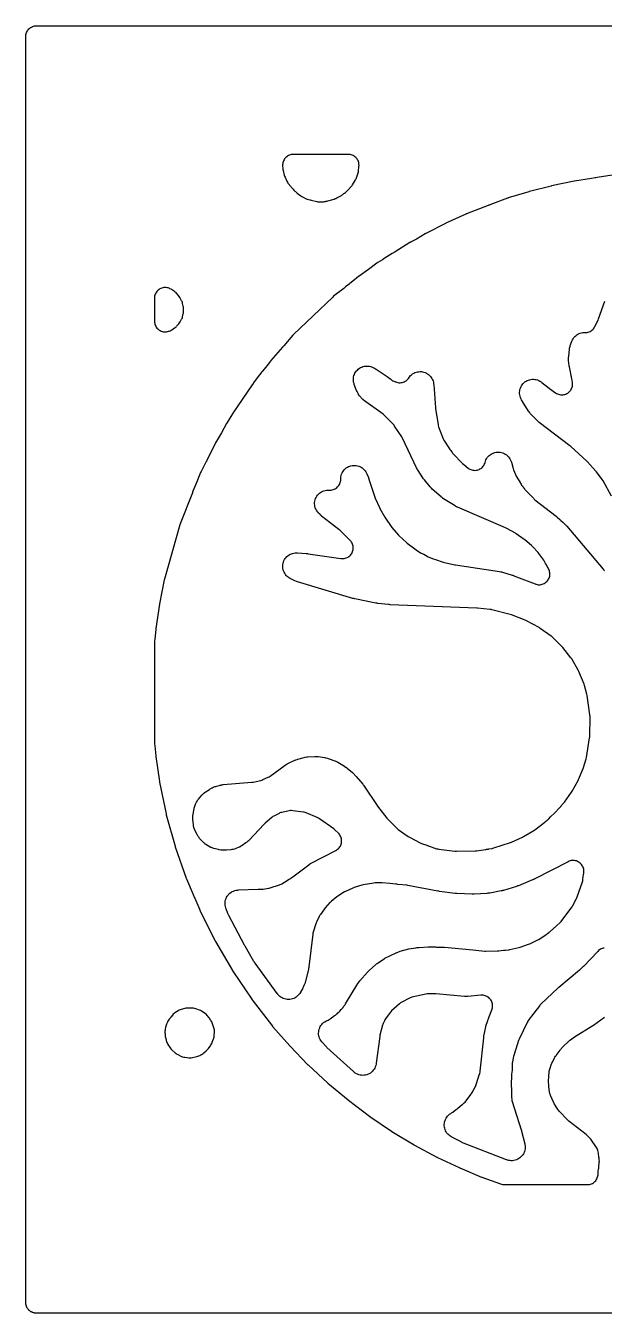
# Model space of a CAD drawing. Header units: millimetres. Extents: x 0 to 300, y 0 to 300.
# Drawn here: x -0.1 to 134.7, y -0.1 to 300.1 of the extents above; entities that cross this region are included whole.
import ezdxf

# ---------------------------------------------------------------- set-up
doc = ezdxf.new("R2010")
doc.units = ezdxf.units.MM
doc.layers.add('CUT', color=7, linetype='CONTINUOUS')

msp = doc.modelspace()

# ---------------------------------------------------------------- linework, layer by layer
at = {"layer": 'CUT'}
for points in [[(297.0775, -0.15), (7.3913, -0.15), (3, -0.15), (2.9457, -0.15), (2.4114, -0.15), (2.2197, -0.1406), (2.1053, -0.135), (1.9757, -0.1157), (1.8629, -0.099), (1.8116, -0.0862), (1.8032, -0.0841), (1.7889, -0.0805), (1.7352, -0.067), (1.6252, -0.0395), (1.5241, -0.0033), (1.5123, 0.0009), (1.5061, 0.0031), (1.5006, 0.0051), (1.3944, 0.0431), (1.3265, 0.0752), (1.2828, 0.0959), (1.2757, 0.0992), (1.274, 0.1), (1.1729, 0.1479), (1.1319, 0.1724), (1.1234, 0.1776), (1.0928, 0.1959), (1.0578, 0.2169), (0.9627, 0.2738), (0.8821, 0.3336), (0.8821, 0.3337), (0.8811, 0.3344), (0.854, 0.3545), (0.7659, 0.4198), (0.7205, 0.461), (0.7179, 0.4634), (0.6943, 0.4847), (0.6645, 0.5118), (0.5844, 0.5844), (0.5323, 0.6418), (0.5165, 0.6593), (0.5038, 0.6732), (0.4911, 0.6873), (0.4198, 0.7659), (0.3356, 0.8795), (0.2738, 0.9627), (0.1994, 1.087), (0.1479, 1.1729), (0.1411, 1.1873), (0.1324, 1.2057), (0.1176, 1.2368), (0.0838, 1.3083), (0.0431, 1.3944), (-0.01, 1.5428), (-0.0395, 1.6252), (-0.0812, 1.7916), (-0.099, 1.8629), (-0.129, 2.065), (-0.135, 2.1053), (-0.15, 2.4114), (-0.15, 297.5872), (-0.135, 297.8933), (-0.099, 298.1357), (-0.0395, 298.3734), (0.0431, 298.6041), (0.1479, 298.8256), (0.2738, 299.0358), (0.4198, 299.2326), (0.5844, 299.4142), (0.7659, 299.5787), (0.9627, 299.7247), (1.1729, 299.8507), (1.3944, 299.9554), (1.6252, 300.038), (1.8629, 300.0975), (2.1053, 300.1335), (2.4114, 300.1485), (297.5886, 300.1485)], [(137.5541, 265.4347), (133.0769, 264.7432), (132.7707, 264.709), (132.7425, 264.7057), (132.7375, 264.705), (132.6191, 264.6876), (131.7649, 264.5405), (127.798, 263.9278), (127.7712, 263.9235), (127.7664, 263.9227), (127.6539, 263.9015), (122.4357, 262.7899), (122.381, 262.7776), (122.3688, 262.7747), (122.3286, 262.7649), (117.2823, 261.4823), (117.218, 261.4651), (117.2037, 261.461), (117.1567, 261.4472), (112.3233, 259.978), (112.2916, 259.9682), (112.286, 259.9664), (112.154, 259.9202), (108.0315, 258.3482), (107.9248, 258.3113), (107.9007, 258.3028), (107.8965, 258.3013), (107.7961, 258.263), (107.6169, 258.1901), (102.5775, 256.2685), (102.5498, 256.2577), (102.5449, 256.2558), (102.4298, 256.207), (97.8051, 254.1072), (97.7833, 254.0972), (97.7795, 254.0954), (97.6893, 254.0512), (93.0743, 251.6721), (93.0448, 251.6566), (93.0396, 251.6539), (92.9179, 251.5846), (90.9545, 250.3933), (89.5448, 249.6328), (89.5202, 249.6194), (89.5159, 249.617), (89.4144, 249.5576), (85.9487, 247.4186), (85.6912, 247.271), (85.6661, 247.2564), (85.6616, 247.2537), (85.5578, 247.1891), (85.2595, 246.9933), (83.4299, 245.864), (83.4046, 245.8482), (83.4001, 245.8453), (83.2958, 245.7755), (83.006, 245.5707), (81.9232, 244.9138), (81.7015, 244.7624), (79.7486, 243.2692), (77.5626, 241.7247), (77.5387, 241.7076), (77.5345, 241.7046), (77.4367, 241.63), (76.1186, 240.5726), (75.3893, 240.0383), (75.2024, 239.887), (74.9647, 239.675), (74.3862, 239.2313), (74.1946, 239.0684), (74.0287, 238.8958), (71.6184, 237.0529), (71.4095, 236.8742), (62.2982, 228.1659), (62.1142, 227.97), (60.023, 225.4894), (59.8676, 225.3574), (59.6964, 225.1799), (56.9842, 222.0755), (56.9646, 222.0529), (56.9612, 222.0489), (56.8821, 221.9513), (55.8061, 220.553), (54.9501, 219.5217), (54.929, 219.496), (54.9253, 219.4913), (54.8404, 219.38), (54.6538, 219.1205), (54.0017, 218.347), (53.8383, 218.1303), (53.1238, 217.0674), (52.6941, 216.509), (52.6756, 216.4845), (52.6723, 216.4802), (52.5976, 216.3751), (48.1508, 209.7624), (48.134, 209.7371), (48.1311, 209.7326), (48.0638, 209.624), (47.6853, 208.976), (46.7872, 207.6399), (46.6524, 207.4148), (45.49, 205.2185), (44.0939, 202.8287), (44.0775, 202.8003), (44.0747, 202.7952), (44.0101, 202.6736), (42.0632, 198.7494), (41.9907, 198.628), (41.9659, 198.5815), (41.9494, 198.5498), (41.9463, 198.5439), (41.8816, 198.408), (41.8626, 198.3648), (40.727, 196.2191), (40.615, 195.9771), (39.5854, 193.4001), (38.8255, 191.5693), (38.743, 191.3394), (38.7103, 191.2096), (35.8259, 183.9901), (35.7408, 183.7391), (32.1895, 171.105), (32.1796, 171.0687), (32.1779, 171.0621), (32.1422, 170.9076), (31.0404, 165.3449), (31.0287, 165.2811), (31.0262, 165.2669), (31.0186, 165.2197), (30.1642, 159.584), (30.1603, 159.5574), (30.1596, 159.5526), (30.1464, 159.4401), (29.9126, 156.9701), (29.8757, 156.714), (29.85, 156.3568), (29.85, 156.1906), (29.85, 156.1903), (29.85, 155.4277), (29.85, 155.4274), (29.85, 152.5188), (29.85, 152.5185), (29.85, 133.1892), (29.85, 132.9632), (29.872, 132.6321), (29.9316, 132.186), (30.1457, 129.8559), (30.1481, 129.8309), (30.1486, 129.8264), (30.1615, 129.7216), (31.0125, 123.8483), (31.0167, 123.8204), (31.0175, 123.8154), (31.0386, 123.6988), (32.5562, 116.311), (32.5632, 116.2783), (32.5645, 116.2725), (32.5984, 116.1361), (34.6524, 108.7775), (34.661, 108.7476), (34.6625, 108.7424), (34.7024, 108.6182), (37.2644, 101.3013), (37.2748, 101.272), (37.2767, 101.2669), (37.3246, 101.1454), (38.8659, 97.515), (39.1347, 96.8609), (39.2264, 96.6659), (40.3911, 93.9224), (40.4033, 93.8942), (40.4055, 93.8893), (40.4603, 93.7726), (44.0051, 86.7125), (44.019, 86.6854), (44.0214, 86.6806), (44.0831, 86.5686), (48.0588, 79.7621), (48.0735, 79.7371), (48.0762, 79.7327), (48.1415, 79.6296), (52.5152, 73.0843), (52.5332, 73.0578), (52.5365, 73.0531), (52.6158, 72.944), (57.3653, 66.7719), (57.3853, 66.7463), (57.3889, 66.7417), (57.4766, 66.6368), (61.3772, 62.2219), (61.4207, 62.1739), (61.4305, 62.1634), (61.4633, 62.1288), (65.639, 57.8102), (65.6581, 57.7907), (65.6615, 57.7872), (65.7441, 57.7075), (70.1935, 53.6006), (70.2111, 53.5845), (70.2142, 53.5817), (70.2896, 53.5161), (74.9767, 49.601), (74.9951, 49.5858), (74.9983, 49.5831), (75.0771, 49.5212), (79.9638, 45.8351), (80.0193, 45.7944), (80.0318, 45.7855), (80.0734, 45.7565), (85.0785, 42.3437), (85.0993, 42.3297), (85.103, 42.3272), (85.1919, 42.2705), (90.3532, 39.133), (90.3756, 39.1196), (90.3795, 39.1172), (90.4752, 39.0632), (95.6942, 36.2674), (95.7158, 36.256), (95.7196, 36.254), (95.8113, 36.2084), (100.8957, 33.8083), (100.9509, 33.7831), (100.9632, 33.7776), (101.0043, 33.7598), (106.0781, 31.6215), (106.1005, 31.6122), (106.1045, 31.6105), (106.1996, 31.5738), (110.5323, 30.0002), (110.74, 29.9349), (110.9525, 29.8878), (111.1683, 29.8595), (111.3858, 29.85), (117.6388, 29.85), (118.0955, 29.85), (119.9584, 29.85), (130.153, 29.85), (130.7676, 29.85), (131.0136, 29.8621), (131.2572, 29.8984), (131.496, 29.9585), (131.7278, 30.0418), (131.9503, 30.1474), (132.1612, 30.2745), (132.3587, 30.4217), (132.5407, 30.5876), (132.7055, 30.7706), (132.8515, 30.969), (132.9773, 31.1807), (133.0816, 31.4038), (133.1635, 31.6361), (133.2221, 31.8753), (133.2569, 32.1191), (133.2675, 32.3652), (133.2652, 32.751), (133.2932, 33.0566), (133.3565, 33.3869), (133.3663, 33.4274), (133.3819, 33.4872), (133.4272, 33.6974), (133.4543, 33.9106), (133.5521, 35.0838), (133.5602, 35.3444), (133.5411, 35.6044), (133.4782, 36.1035), (133.4681, 36.2102), (133.4592, 36.254), (133.3394, 37.2043), (133.284, 37.4994), (133.1937, 37.7856), (133.0137, 38.2558), (132.895, 38.519), (132.7467, 38.7669), (131.7449, 40.2411), (131.5937, 40.4412), (131.4232, 40.6251), (130.7033, 41.3277), (130.4987, 41.5067), (126.4427, 44.6834), (126.2369, 44.8569), (126.1015, 44.9795), (125.9087, 45.1673), (124.403, 46.7427), (124.281, 46.8767), (124.2598, 46.9011), (124.036, 47.1859), (124.0172, 47.2123), (123.9159, 47.3625), (123.2772, 48.3601), (123.2029, 48.4812), (123.19, 48.5031), (123.0554, 48.7533), (123.0442, 48.7761), (122.984, 48.9049), (122.1998, 50.6709), (122.137, 50.821), (122.1264, 50.8481), (122.0291, 51.1311), (121.9567, 51.4213), (121.9509, 51.4499), (121.9219, 51.61), (121.8633, 51.979), (121.7662, 52.8097), (121.753, 52.97), (121.7505, 53.0215), (121.7399, 53.8128), (121.7696, 55.2367), (121.8614, 56.0955), (121.8909, 56.3115), (121.8973, 56.3498), (121.9936, 56.7748), (122.0044, 56.8122), (122.0709, 57.0198), (122.3375, 57.7755), (122.4337, 58.0204), (122.5048, 58.1842), (122.6179, 58.4217), (123.1351, 59.4162), (123.2041, 59.5429), (123.2169, 59.5654), (123.3694, 59.8104), (123.3839, 59.8318), (123.467, 59.9497), (124.3984, 61.2178), (124.4929, 61.341), (124.5102, 61.3627), (124.7141, 61.5969), (124.7332, 61.6171), (124.8422, 61.7276), (126.7091, 63.5439), (126.7252, 63.5588), (126.8127, 63.626), (127.7672, 64.3112), (132.0593, 66.9597), (132.0907, 66.9794), (132.0964, 66.9831), (132.2253, 67.0711), (134.747, 68.9101)], [(136.3638, 190.4497), (134.4447, 193.9875), (134.2499, 194.2918), (132.906, 196.0905), (132.75, 196.2793), (130.8074, 198.408), (130.6519, 198.5639), (126.8782, 202.0303), (126.7018, 202.1779), (119.5627, 207.6157), (119.4477, 207.7069), (119.4274, 207.7236), (119.2085, 207.9192), (119.1896, 207.9374), (119.0861, 208.0415), (117.5293, 209.6687), (117.4078, 209.802), (117.3866, 209.8264), (117.1635, 210.1097), (117.1448, 210.136), (117.0437, 210.2854), (115.6401, 212.4712), (115.5581, 212.605), (115.5439, 212.6293), (115.397, 212.9066), (115.3849, 212.9319), (115.3203, 213.075), (115.2525, 213.234), (115.1845, 213.4047), (115.1731, 213.4355), (115.0715, 213.7577), (115.0081, 214.0593), (114.9745, 214.3657), (114.971, 214.6739), (114.9978, 214.981), (115.0544, 215.2839), (115.1405, 215.5799), (115.2551, 215.866), (115.3971, 216.1395), (115.5653, 216.3978), (115.7579, 216.6384), (115.9731, 216.859), (116.209, 217.0574), (116.4631, 217.2318), (116.733, 217.3806), (117.0162, 217.5021), (117.31, 217.5954), (117.6115, 217.6594), (117.9178, 217.6937), (118.226, 217.6978), (118.5331, 217.6717), (118.8361, 217.6156), (119.1323, 217.5302), (119.4186, 217.4162), (119.6924, 217.2747), (119.9759, 217.091), (120.0026, 217.0718), (120.1491, 216.9607), (121.8234, 215.6259), (121.8453, 215.6086), (121.8493, 215.6055), (121.9437, 215.5354), (123.3669, 214.5304), (123.5778, 214.3968), (123.8009, 214.2848), (124.0341, 214.1957), (124.2751, 214.1302), (124.5214, 214.0891), (124.7705, 214.0728), (125.0201, 214.0815), (125.2675, 214.1149), (125.5103, 214.1729), (125.7462, 214.2549), (125.9727, 214.3599), (126.1876, 214.487), (126.3888, 214.6349), (126.5742, 214.8022), (126.7419, 214.9871), (126.8904, 215.1878), (127.0182, 215.4023), (127.1239, 215.6285), (127.2065, 215.8641), (127.2652, 216.1068), (127.2994, 216.3541), (127.3088, 216.6036), (127.2932, 216.8528), (127.2182, 217.518), (127.178, 217.7638), (126.572, 220.5787), (126.5252, 220.8409), (126.4998, 221.0198), (126.4717, 221.2847), (126.4037, 222.2551), (126.3958, 222.4206), (126.3951, 222.4502), (126.4011, 222.7813), (126.403, 222.8109), (126.417, 222.9759), (126.5992, 224.6757), (126.6265, 224.8785), (126.6324, 224.9146), (126.72, 225.3141), (126.7298, 225.3493), (126.7898, 225.545), (127.0722, 226.3826), (127.1351, 226.5554), (127.1471, 226.5859), (127.2859, 226.894), (127.4394, 227.1613), (127.6183, 227.4123), (127.8209, 227.6446), (128.0453, 227.8559), (128.2893, 228.0443), (128.5506, 228.2078), (128.8266, 228.345), (129.1147, 228.4545), (129.4122, 228.5353), (129.7162, 228.5865), (130.0237, 228.6078), (130.2019, 228.6026), (130.451, 228.6078), (130.6983, 228.6377), (130.9413, 228.6921), (131.1778, 228.7704), (131.4053, 228.8719), (131.6215, 228.9955), (131.8244, 229.14), (132.0119, 229.3039), (132.1822, 229.4857), (132.3335, 229.6836), (132.3341, 229.6844), (132.4354, 229.8442), (132.5244, 230.0112), (133.2541, 231.5153), (133.3639, 231.779), (134.8263, 235.948)], [(134.7077, 85.0147), (134.466, 84.9735), (134.2294, 84.9087), (134.0004, 84.8211), (133.781, 84.7115), (133.5735, 84.5809), (133.3797, 84.4306), (133.2016, 84.2621), (129.8297, 80.7422), (129.828, 80.7405), (129.7873, 80.7006), (129.733, 80.6473), (128.9569, 79.8857), (124.0799, 75.8338), (124.0565, 75.8141), (124.0522, 75.8105), (123.9562, 75.7243), (119.9374, 71.9268), (119.7957, 71.7815), (119.6662, 71.6252), (118.2981, 69.8303), (118.2952, 69.8267), (118.2944, 69.8256), (116.9978, 68.1244), (116.8562, 67.9179), (116.7359, 67.6983), (114.8395, 63.7818), (114.7066, 63.4479), (114.0641, 61.4218), (114.0262, 61.3157), (113.9857, 61.1744), (113.5378, 59.7618), (113.4553, 59.4199), (113.2886, 58.426), (113.2646, 58.241), (113.2545, 58.0548), (113.2289, 56.5538), (113.081, 55.5922), (113.0521, 55.2447), (113.0264, 53.286), (113.0347, 53.0472), (113.1152, 52.0741), (113.1191, 50.2429), (113.1211, 50.2075), (113.1183, 50.0466), (113.1286, 49.774), (113.1685, 49.5042), (113.2375, 49.2402), (115.3495, 42.659), (115.3896, 42.5253), (115.4153, 42.434), (115.4504, 42.2989), (116.1503, 39.3896), (116.1892, 39.2082), (116.1954, 39.1756), (116.242, 38.8379), (116.2538, 38.5271), (116.235, 38.2166), (116.1855, 37.9096), (116.1059, 37.6089), (115.997, 37.3175), (115.8599, 37.0383), (115.6959, 36.7741), (115.5065, 36.5273), (115.2938, 36.3004), (115.0596, 36.0957), (114.8064, 35.9151), (114.5365, 35.7604), (114.2527, 35.6332), (113.9577, 35.5345), (113.6544, 35.4655), (113.3458, 35.4268), (113.0349, 35.4188), (112.7247, 35.4416), (112.4182, 35.4948), (112.0898, 35.5861), (112.0583, 35.5966), (111.8838, 35.6593), (101.8736, 39.542), (101.6642, 39.6307), (101.5238, 39.6951), (101.3201, 39.7963), (99.156, 40.9544), (98.9977, 41.0441), (98.9698, 41.0609), (98.6915, 41.2466), (98.4552, 41.4398), (98.2387, 41.6551), (98.0442, 41.8903), (97.8734, 42.1433), (97.7279, 42.4116), (97.6091, 42.6928), (97.5181, 42.9842), (97.4558, 43.283), (97.4227, 43.5865), (97.4193, 43.8917), (97.4454, 44.1958), (97.5009, 44.496), (97.5853, 44.7894), (97.6977, 45.0732), (97.8371, 45.3447), (98.0021, 45.6015), (98.1913, 45.8411), (98.4028, 46.0612), (98.6346, 46.2598), (98.9087, 46.4517), (98.9362, 46.4691), (99.0987, 46.5661), (99.3756, 46.7579), (100.0496, 47.2953), (100.216, 47.3928), (100.4075, 47.5169), (100.5868, 47.6579), (101.5826, 48.5177), (101.6509, 48.5722), (101.7787, 48.6869), (102.0584, 48.9284), (102.2484, 49.1108), (102.4181, 49.3121), (103.6669, 50.9622), (103.7864, 51.1348), (103.8911, 51.3169), (103.9348, 51.4008), (103.9694, 51.4492), (104.0766, 51.6299), (104.6797, 52.7501), (104.7824, 52.9647), (104.8642, 53.1881), (105.3362, 54.6957), (105.4704, 55.1102), (105.4952, 55.2034), (105.6828, 55.8028), (105.7451, 56.0427), (105.7832, 56.2875), (106.6083, 64.1066), (106.6268, 64.2536), (106.6413, 64.3533), (106.6656, 64.4995), (106.9897, 66.2395), (107.0375, 66.4592), (107.0744, 66.6073), (107.1353, 66.8237), (107.5549, 68.1606), (107.5668, 68.1956), (107.6886, 68.5544), (107.6975, 68.5804), (107.7741, 68.8059), (107.7787, 68.8181), (108.4977, 70.5893), (108.5783, 70.8193), (108.636, 71.056), (108.6705, 71.2972), (108.6813, 71.5407), (108.6683, 71.784), (108.6317, 72.025), (108.5719, 72.2612), (108.4893, 72.4904), (108.3848, 72.7106), (108.2593, 72.9195), (108.1141, 73.1152), (107.9506, 73.2958), (107.7702, 73.4597), (107.5748, 73.6052), (107.3661, 73.731), (107.1461, 73.8359), (106.917, 73.9189), (106.6809, 73.9792), (106.44, 74.0162), (106.1967, 74.0296), (105.9532, 74.0192), (102.904, 73.7399), (102.7311, 73.728), (102.7001, 73.7267), (102.3535, 73.727), (102.3226, 73.7285), (102.1497, 73.7407), (95.4757, 74.3671), (95.2421, 74.378), (93.6946, 74.378), (93.4042, 74.3611), (93.1177, 74.3106), (89.8828, 73.5434), (89.6823, 73.4869), (89.4871, 73.414), (89.2987, 73.325), (87.4921, 72.3777), (87.2302, 72.2192), (86.9896, 72.0298), (85.115, 70.3589), (84.9279, 70.1736), (84.7614, 69.9697), (83.72, 68.5476), (83.5721, 68.3208), (83.4495, 68.0792), (83.1564, 67.4143), (83.0822, 67.2258), (83.0235, 67.0318), (82.4176, 64.6892), (82.359, 64.3871), (81.546, 58.1661), (81.5173, 57.9823), (81.5114, 57.9496), (81.4337, 57.6167), (81.3331, 57.3215), (81.2038, 57.0377), (81.047, 56.7681), (80.8642, 56.5154), (80.6573, 56.282), (80.4283, 56.0702), (80.1795, 55.8822), (79.9133, 55.7198), (79.6323, 55.5845), (79.3392, 55.4777), (79.0371, 55.4005), (78.7287, 55.3536), (78.4173, 55.3374), (78.1057, 55.3522), (77.7972, 55.3978), (77.4947, 55.4737), (77.2012, 55.5792), (76.9196, 55.7133), (76.6527, 55.8746), (76.379, 56.0795), (76.3535, 56.1007), (76.2133, 56.223), (70.0575, 61.8662), (69.9341, 61.9846), (69.8522, 62.0669), (69.7344, 62.1908), (68.9903, 63.0096), (68.8689, 63.1499), (68.8479, 63.1755), (68.6447, 63.4492), (68.4848, 63.7161), (68.3521, 63.9973), (68.2479, 64.2904), (68.1731, 64.5923), (68.1285, 64.9001), (68.1145, 65.2108), (68.1312, 65.5213), (68.1786, 65.8287), (68.2561, 66.13), (68.363, 66.422), (68.4982, 66.7021), (68.6604, 66.9675), (68.848, 67.2156), (69.0592, 67.4439), (69.292, 67.6502), (69.544, 67.8325), (69.8127, 67.989), (70.1228, 68.1307), (70.1915, 68.158), (70.1911, 68.1592), (70.3782, 68.2411), (70.5836, 68.3551), (70.7774, 68.4879), (71.7617, 69.2326), (71.8542, 69.2864), (72.0372, 69.4038), (72.2093, 69.5366), (72.3692, 69.6839), (72.4031, 69.7179), (72.6224, 69.8839), (72.8468, 70.0755), (73.0471, 70.2922), (73.386, 70.7055), (73.5358, 70.856), (73.6805, 71.0143), (73.811, 71.1844), (73.9241, 71.3615), (74.1909, 71.6868), (74.4016, 71.9859), (77.2672, 76.7619), (77.3284, 76.8588), (77.7013, 77.356), (77.7078, 77.3637), (79.509, 79.4039), (79.6622, 79.5674), (79.7696, 79.6752), (79.9323, 79.8293), (81.4229, 81.1578), (81.6218, 81.3232), (81.7606, 81.4307), (81.9705, 81.5819), (83.5024, 82.6076), (83.5899, 82.6622), (86.2217, 83.9439), (86.3802, 84.0166), (86.4012, 84.0257), (87.1528, 84.2719), (89.1715, 84.8245), (90.7578, 85.1112), (90.9758, 85.144), (91.0671, 85.155), (91.5282, 85.1931), (93.6882, 85.3254), (93.8551, 85.3319), (93.9686, 85.3338), (94.1356, 85.3328), (95.2501, 85.3017), (95.3505, 85.2841), (95.5961, 85.2656), (97.453, 85.2177), (104.061, 84.606), (106.8337, 84.3295), (107.1067, 84.3173), (109.8428, 84.3446), (110.13, 84.3641), (111.2055, 84.4994), (111.2662, 84.504), (111.3408, 84.5165), (111.6756, 84.5586), (111.6766, 84.5588), (112.4593, 84.6463), (112.7095, 84.6872), (114.8199, 85.143), (115.1163, 85.2264), (117.0488, 85.9014), (117.3158, 86.0123), (119.1893, 86.9212), (119.4343, 87.0575), (121.1876, 88.1663), (121.3534, 88.2808), (121.5094, 88.4082), (121.8084, 88.6732), (121.866, 88.7116), (122.0221, 88.8249), (122.1691, 88.9499), (123.4617, 90.1382), (124.473, 91.0344), (124.661, 91.2196), (124.8285, 91.4236), (127.1862, 94.6272), (127.2897, 94.7794), (127.3818, 94.9388), (128.2568, 96.5904), (128.3404, 96.7642), (128.4104, 96.944), (129.6222, 100.4495), (129.6981, 100.7163), (129.744, 100.9898), (129.8861, 102.2667), (129.9087, 102.3817), (129.944, 102.623), (129.9557, 102.8665), (129.9435, 103.11), (129.9389, 103.1412), (129.938, 103.1663), (129.9052, 103.409), (129.8488, 103.6474), (129.7694, 103.8791), (129.6677, 104.1019), (129.5446, 104.3137), (129.4015, 104.5124), (129.2395, 104.6962), (129.0604, 104.8632), (128.8658, 105.0119), (128.6575, 105.1409), (128.4377, 105.2488), (128.2083, 105.3347), (127.9716, 105.3978), (127.7299, 105.4374), (127.4855, 105.4532), (127.2407, 105.4449), (126.9979, 105.4128), (126.7594, 105.357), (126.5274, 105.2782), (126.3044, 105.177), (118.5065, 101.1697), (118.2675, 101.0533), (118.0639, 100.9542), (117.9458, 100.9029), (114.6765, 99.5683), (114.5125, 99.5057), (114.4001, 99.4659), (114.2333, 99.4111), (111.1952, 98.4914), (111.0053, 98.4393), (110.8754, 98.4073), (110.6829, 98.3652), (108.0255, 97.8572), (107.7689, 97.8173), (107.5939, 97.7963), (107.3351, 97.7743), (104.3457, 97.6237), (104.1819, 97.619), (104.0705, 97.6182), (103.9066, 97.6207), (100.3486, 97.7527), (100.1866, 97.7623), (100.0767, 97.7711), (99.9153, 97.7876), (96.2603, 98.2418), (96.1363, 98.2593), (96.0523, 98.2726), (95.929, 98.2942), (88.9208, 99.6449), (88.698, 99.6775), (86.6072, 99.8879), (86.3461, 99.9344), (86.1095, 99.965), (84.7393, 100.0759), (82.9372, 100.2572), (82.5978, 100.2682), (81.2897, 100.2215), (80.9801, 100.1911), (78.5009, 99.7907), (78.1594, 99.7106), (76.3775, 99.1583), (76.0569, 99.0343), (74.3994, 98.2577), (74.1318, 98.1118), (72.6175, 97.1621), (72.3614, 96.978), (71.0193, 95.8785), (70.8795, 95.755), (70.7494, 95.6214), (69.6681, 94.4257), (69.4781, 94.188), (68.5376, 92.852), (68.4333, 92.691), (68.3416, 92.5224), (67.6251, 91.0756), (67.5457, 90.8984), (67.4804, 90.7157), (66.8492, 88.7073), (66.7898, 88.4821), (66.7516, 88.2523), (65.8524, 80.6722), (65.8196, 80.4516), (65.7928, 80.3026), (65.7469, 80.0843), (65.0599, 77.2406), (65.0099, 77.0546), (65.0001, 77.0216), (64.8718, 76.6587), (64.8587, 76.6269), (64.7807, 76.4508), (64.3317, 75.5031), (63.9163, 74.7254), (63.8612, 74.6429), (63.726, 74.4491), (63.6147, 74.2979), (63.5941, 74.2713), (63.3693, 74.0095), (63.1413, 73.7924), (62.8928, 73.5991), (62.6261, 73.4317), (62.3441, 73.2917), (62.0495, 73.1807), (61.7452, 73.0997), (61.4344, 73.0495), (61.1201, 73.0306), (60.8055, 73.0433), (60.4938, 73.0874), (60.188, 73.1624), (59.8913, 73.2676), (59.6065, 73.402), (59.3367, 73.5642), (59.0844, 73.7525), (58.8522, 73.9651), (58.6222, 74.2225), (58.6012, 74.2486), (58.4869, 74.3976), (53.3064, 81.5171), (53.2023, 81.6678), (53.1341, 81.7719), (53.0374, 81.9275), (50.9656, 85.4528), (50.9206, 85.5316), (50.8906, 85.5856), (50.8475, 85.6655), (47.21, 92.6033), (47.1216, 92.7834), (47.0649, 92.9073), (46.9863, 93.0919), (46.5571, 94.1793), (46.4923, 94.3565), (46.4815, 94.3884), (46.3873, 94.722), (46.3324, 95.0334), (46.309, 95.3488), (46.3174, 95.6649), (46.3575, 95.9786), (46.4289, 96.2867), (46.5309, 96.5861), (46.6625, 96.8736), (46.8222, 97.1466), (47.0086, 97.402), (47.2197, 97.6375), (47.4534, 97.8506), (47.7073, 98.0391), (47.9789, 98.2012), (48.2653, 98.3352), (48.5638, 98.4397), (48.8713, 98.5137), (49.2148, 98.5606), (49.2483, 98.5635), (49.4366, 98.5748), (54.0487, 98.7363), (54.1189, 98.7381), (54.1298, 98.7391), (54.9133, 98.7666), (55.1896, 98.7917), (56.4207, 98.9727), (56.6284, 99.0123), (56.832, 99.0693), (57.542, 99.3009), (57.6981, 99.347), (58.0302, 99.46), (58.9906, 99.7732), (59.1831, 99.8449), (59.369, 99.9321), (59.5471, 100.0342), (60.791, 100.8171), (61.1289, 101.0058), (61.2888, 101.1031), (61.441, 101.2121), (61.5377, 101.287), (61.9385, 101.5393), (62.1103, 101.6577), (65.8307, 104.4583), (65.9576, 104.5497), (65.9806, 104.5656), (66.2452, 104.7322), (66.2695, 104.7461), (66.4068, 104.821), (72.1355, 107.7922), (72.351, 107.918), (72.5529, 108.0646), (72.7392, 108.2307), (72.9079, 108.4145), (73.0576, 108.6142), (73.1865, 108.8278), (73.2935, 109.0533), (73.3776, 109.2882), (73.4377, 109.5304), (73.4735, 109.7774), (73.4844, 110.0267), (73.4704, 110.2759), (73.4317, 110.5224), (73.3686, 110.7638), (73.2817, 110.9977), (73.1719, 111.2218), (73.0403, 111.4339), (72.8883, 111.6317), (72.7173, 111.8135), (71.9268, 112.5736), (71.646, 112.8066), (68.2863, 115.2039), (68.0517, 115.3524), (67.802, 115.4739), (65.1925, 116.5694), (64.9853, 116.6458), (64.7721, 116.7037), (64.5547, 116.7424), (62.1024, 117.0689), (61.8188, 117.0903), (61.5347, 117.0794), (61.2537, 117.0364), (59.5338, 116.6715), (59.3128, 116.614), (59.0979, 116.5365), (58.891, 116.4397), (57.7084, 115.8191), (57.4696, 115.6763), (57.2482, 115.5079), (55.6535, 114.1486), (55.4584, 113.9632), (51.812, 110.105), (51.6763, 109.9687), (51.6515, 109.9449), (51.3601, 109.694), (51.333, 109.673), (51.178, 109.559), (50.2779, 108.932), (50.0852, 108.8064), (50.0503, 108.7851), (49.6439, 108.5706), (49.6066, 108.5537), (49.3943, 108.4655), (48.6627, 108.1876), (48.5064, 108.1321), (48.4782, 108.1228), (48.1848, 108.0402), (47.8852, 107.9838), (47.8559, 107.9796), (47.6912, 107.9597), (46.6364, 107.8563), (46.4935, 107.8451), (46.4679, 107.8435), (46.1813, 107.8375), (46.1556, 107.8379), (46.0123, 107.8431), (45.5352, 107.8694), (45.3532, 107.8839), (45.3208, 107.8873), (44.9602, 107.9428), (44.9283, 107.9493), (44.7504, 107.9901), (43.678, 108.2638), (43.4941, 108.3158), (43.4615, 108.3259), (43.1317, 108.447), (43.1123, 108.4564), (43.0125, 108.5114), (42.9209, 108.5618), (42.8708, 108.5894), (42.4404, 108.8265), (41.8538, 109.1908), (41.7043, 109.2887), (41.678, 109.3068), (41.4785, 109.4588), (41.4776, 109.4596), (41.3569, 109.5707), (41.018, 109.8966), (40.3735, 110.6181), (40.2582, 110.7535), (40.2382, 110.7782), (40.0445, 111.0415), (39.8767, 111.3219), (39.8617, 111.3499), (39.7814, 111.5086), (39.289, 112.5423), (39.2043, 112.7337), (39.1901, 112.7682), (39.0645, 113.1316), (38.9801, 113.5068), (38.9739, 113.5436), (38.9452, 113.7509), (38.8001, 115.0689), (38.7843, 115.2552), (38.7823, 115.2886), (38.7789, 115.6322), (38.8097, 115.9745), (38.8144, 116.0075), (38.845, 116.192), (39.1255, 117.6537), (39.1748, 117.8746), (39.1848, 117.9136), (39.3229, 118.3444), (39.3375, 118.382), (39.4259, 118.5904), (39.5545, 118.87), (39.6284, 119.0218), (39.6423, 119.0486), (39.7968, 119.3178), (39.9749, 119.572), (39.9934, 119.5959), (40.0994, 119.7274), (40.9057, 120.6823), (41.0194, 120.8108), (41.0402, 120.8333), (41.2649, 121.0546), (41.5087, 121.2545), (41.5333, 121.2728), (41.6732, 121.3722), (42.6669, 122.0448), (42.8556, 122.1645), (42.9861, 122.2419), (43.1816, 122.3502), (43.3409, 122.4323), (43.5205, 122.5188), (43.553, 122.5334), (43.9245, 122.6773), (43.9583, 122.6884), (44.1494, 122.7454), (45.1686, 123.0199), (45.3304, 123.0597), (45.3595, 123.0661), (45.6875, 123.1239), (45.717, 123.1278), (45.8826, 123.1457), (52.5304, 123.7151), (52.8268, 123.7585), (54.6103, 124.13), (54.8846, 124.2036), (55.1488, 124.3079), (56.38, 124.8766), (56.5966, 124.9898), (56.8012, 125.1237), (60.2925, 127.6605), (60.4319, 127.757), (60.4573, 127.7737), (60.7485, 127.9475), (60.7752, 127.9618), (60.9264, 128.0386), (62.541, 128.8135), (62.6981, 128.8844), (62.7265, 128.8965), (63.0495, 129.0164), (63.0789, 129.0258), (63.2442, 129.0745), (64.7832, 129.4897), (64.9751, 129.5361), (65.0095, 129.5435), (65.3993, 129.6057), (65.4344, 129.6094), (65.6312, 129.6251), (67.2208, 129.7092), (67.4018, 129.7144), (67.4341, 129.7146), (67.7957, 129.6988), (67.8279, 129.6958), (68.0077, 129.6748), (69.5389, 129.4587), (69.7354, 129.4256), (69.7703, 129.4187), (70.1564, 129.3216), (70.1904, 129.3111), (70.3791, 129.2472), (71.9164, 128.6812), (72.0725, 128.6197), (72.1002, 128.6081), (72.4035, 128.4645), (72.43, 128.4504), (72.5765, 128.3686), (74.1205, 127.4601), (74.2563, 127.3762), (74.5508, 127.1554), (74.5897, 127.1263), (74.7079, 127.0376), (74.7362, 127.0164), (75.9803, 125.9544), (76.885, 125.0625), (78.3908, 123.2714), (78.5234, 123.1042), (78.6101, 122.9883), (78.733, 122.8139), (81.7441, 118.2706), (81.7642, 118.2408), (81.7679, 118.2354), (81.8571, 118.113), (84.003, 115.3495), (84.2196, 115.1053), (86.3832, 112.9655), (86.5248, 112.8358), (86.6759, 112.7174), (88.9605, 111.0647), (89.2715, 110.8727), (91.7879, 109.5629), (91.9547, 109.4838), (92.1268, 109.4172), (93.3291, 109.0024), (93.4043, 108.9712), (93.5125, 108.9391), (95.6262, 108.21), (95.878, 108.1376), (96.1359, 108.092), (99.8826, 107.6306), (100.2341, 107.6123), (104.6021, 107.6926), (104.9337, 107.7208), (107.0636, 108.0462), (107.2273, 108.0562), (107.4662, 108.0822), (107.7016, 108.1311), (107.8209, 108.1619), (108.5527, 108.2737), (108.7595, 108.3143), (108.9621, 108.3721), (112.8242, 109.6529), (113.0717, 109.7498), (115.6408, 110.9175), (115.879, 111.0416), (118.2897, 112.4673), (118.5265, 112.6262), (120.8255, 114.3674), (121.0259, 114.5363), (121.3789, 114.8673), (121.4545, 114.9234), (121.6062, 115.0455), (121.7479, 115.179), (122.169, 115.6078), (123.1846, 116.5598), (123.3535, 116.7342), (124.0167, 117.4896), (124.4653, 117.9464), (124.5912, 118.0847), (124.7064, 118.2319), (124.8848, 118.4782), (125.2502, 118.8944), (125.4035, 119.0874), (127.0714, 121.4142), (127.2215, 121.6506), (128.6091, 124.132), (128.7298, 124.3788), (129.7867, 126.8792), (129.8835, 127.1511), (130.468, 129.1504), (130.535, 129.4445), (131.2916, 134.0249), (131.3154, 134.213), (131.3248, 134.4023), (131.3806, 139.056), (131.3755, 139.2474), (131.3559, 139.4379), (130.7143, 143.9489), (130.6474, 144.2681), (130.0834, 146.2916), (129.9967, 146.5481), (128.8099, 149.5177), (128.6488, 149.8481), (127.124, 152.4664), (126.9341, 152.747), (125.0739, 155.1292), (124.839, 155.3899), (122.6108, 157.5389), (122.4732, 157.6621), (122.3269, 157.7749), (119.777, 159.5934), (119.5124, 159.7583), (116.575, 161.343), (116.2968, 161.4717), (113.0599, 162.7349), (112.7772, 162.8262), (108.5005, 163.9326), (108.3111, 163.9739), (108.1191, 164.0003), (105.138, 164.2935), (105.11, 164.2961), (105.1054, 164.2965), (104.9887, 164.3039), (84.7621, 165.1132), (84.6254, 165.1212), (84.5325, 165.1283), (84.3961, 165.1413), (81.9105, 165.4235), (81.7519, 165.445), (81.6445, 165.4618), (81.4869, 165.49), (76.5235, 166.4881), (76.3582, 166.5253), (76.2464, 166.5531), (76.083, 166.5976), (63.1644, 170.4361), (62.9818, 170.4955), (62.9495, 170.5069), (62.5946, 170.6533), (62.5636, 170.668), (62.3922, 170.7546), (61.4893, 171.2406), (61.3313, 171.3305), (61.3035, 171.3473), (61.0261, 171.5333), (60.7905, 171.7268), (60.5748, 171.9421), (60.381, 172.1773), (60.2108, 172.4301), (60.0659, 172.6983), (59.9477, 172.9792), (59.8572, 173.2702), (59.7953, 173.5686), (59.7625, 173.8717), (59.7593, 174.1764), (59.7856, 174.4801), (59.8411, 174.7797), (59.9254, 175.0726), (60.0376, 175.356), (60.1768, 175.6271), (60.3415, 175.8836), (60.5303, 176.1228), (60.7413, 176.3427), (60.9727, 176.5411), (61.2222, 176.7162), (61.4874, 176.8663), (61.7659, 176.99), (62.0551, 177.0862), (62.3523, 177.154), (62.6546, 177.1926), (62.9885, 177.2027), (63.021, 177.2022), (63.2026, 177.1944), (65.2488, 177.0577), (65.396, 177.045), (65.4959, 177.0344), (65.6425, 177.0158), (73.3149, 175.8912), (73.5596, 175.8676), (73.8054, 175.8681), (74.05, 175.8927), (74.291, 175.9412), (74.526, 176.0132), (74.7529, 176.1079), (74.9693, 176.2244), (75.1733, 176.3617), (75.3628, 176.5183), (75.536, 176.6927), (75.6912, 176.8833), (75.827, 177.0882), (75.942, 177.3055), (76.0351, 177.533), (76.1054, 177.7686), (76.1522, 178.0099), (76.1751, 178.2547), (76.1738, 178.5005), (76.1484, 178.745), (76.0991, 178.9858), (76.0264, 179.2206), (75.931, 179.4472), (75.8138, 179.6633), (75.676, 179.8668), (75.5433, 180.0433), (75.4129, 180.2027), (75.2698, 180.3508), (73.0363, 182.4801), (72.8486, 182.642), (68.8207, 185.7831), (68.7115, 185.8716), (68.6922, 185.8878), (68.4841, 186.0769), (68.4661, 186.0945), (68.3675, 186.1947), (68.105, 186.4717), (67.9813, 186.6089), (67.9598, 186.6339), (67.7517, 186.902), (67.5869, 187.1642), (67.4486, 187.4412), (67.3382, 187.7305), (67.2568, 188.0293), (67.2052, 188.3346), (67.1839, 188.6435), (67.1931, 188.9531), (67.2326, 189.2602), (67.3022, 189.5619), (67.4011, 189.8553), (67.5284, 190.1376), (67.6828, 190.406), (67.8629, 190.6579), (68.0669, 190.8909), (68.2928, 191.1027), (68.5384, 191.2912), (68.8014, 191.4547), (69.0792, 191.5915), (69.3691, 191.7003), (69.6683, 191.7801), (69.9738, 191.8301), (70.2829, 191.8498), (70.6836, 191.8358), (70.6837, 191.8383), (70.8102, 191.8338), (71.0516, 191.8486), (71.2905, 191.8866), (71.5246, 191.9475), (71.7517, 192.0308), (71.9698, 192.1356), (72.1766, 192.261), (72.3704, 192.4059), (72.5492, 192.5687), (72.7115, 192.7481), (72.8557, 192.9423), (72.9804, 193.1496), (73.0845, 193.3679), (73.1671, 193.5953), (73.2273, 193.8296), (73.2645, 194.0686), (73.2785, 194.3101), (73.2818, 194.6597), (73.3145, 194.9647), (73.3768, 195.265), (73.4681, 195.5578), (73.5874, 195.8403), (73.7337, 196.1099), (73.9055, 196.3639), (74.1013, 196.6), (74.3192, 196.8159), (74.557, 197.0095), (74.8126, 197.1791), (75.0835, 197.3229), (75.3671, 197.4397), (75.6607, 197.5283), (75.9616, 197.5879), (76.2668, 197.6179), (76.5735, 197.618), (76.8788, 197.5882), (77.1797, 197.5289), (77.4734, 197.4405), (77.757, 197.3239), (78.028, 197.1802), (78.2837, 197.0108), (78.5217, 196.8174), (78.7397, 196.6016), (78.9356, 196.3657), (79.1077, 196.1118), (79.2682, 195.8164), (79.2824, 195.787), (79.3578, 195.6203), (79.7117, 194.784), (79.7675, 194.6445), (79.8035, 194.5489), (79.8537, 194.4072), (81.2503, 190.1955), (81.3354, 189.9746), (82.2918, 187.8032), (82.3999, 187.5868), (83.5768, 185.4912), (83.71, 185.2795), (85.0636, 183.3502), (85.2206, 183.1492), (86.7618, 181.37), (86.9253, 181.1984), (88.587, 179.6124), (88.7885, 179.4396), (90.521, 178.1065), (90.824, 177.9066), (91.1846, 177.7046), (91.8151, 177.3021), (92.061, 177.164), (92.673, 176.8645), (93.0326, 176.6697), (93.6861, 176.3037), (93.874, 176.2086), (94.0692, 176.1297), (94.453, 175.993), (94.5015, 175.9693), (94.6723, 175.8935), (94.8483, 175.8306), (95.3866, 175.6607), (97.1339, 175.0386), (97.4475, 174.9496), (99.8895, 174.4251), (99.9186, 174.419), (99.9238, 174.418), (100.0471, 174.3962), (110.3098, 172.8494), (110.5672, 172.8014), (110.7406, 172.7627), (110.9941, 172.6968), (113.2529, 172.0245), (113.3815, 171.9832), (113.5341, 171.9292), (113.612, 171.9016), (113.6207, 171.8985), (113.6253, 171.8969), (113.6576, 171.885), (118.5889, 169.9467), (118.7786, 169.8808), (118.8007, 169.8741), (119.0397, 169.8143), (119.2835, 169.7784), (119.5295, 169.7667), (119.7756, 169.7792), (120.0192, 169.8159), (120.258, 169.8764), (120.4897, 169.9601), (120.712, 170.0661), (120.9229, 170.1936), (121.1201, 170.3412), (121.3019, 170.5075), (121.4664, 170.6908), (121.6121, 170.8895), (121.7375, 171.1015), (121.8414, 171.3249), (121.9229, 171.5574), (121.981, 171.7968), (122.0154, 172.0407), (122.0255, 172.2869), (122.0114, 172.5328), (121.9731, 172.7762), (121.9111, 173.0146), (121.8259, 173.2458), (121.7184, 173.4674), (121.6034, 173.6774), (121.4318, 174.0598), (121.3382, 174.247), (121.2293, 174.4257), (121.0318, 174.7211), (120.7573, 175.2225), (120.5875, 175.4907), (119.4525, 177.0538), (119.2584, 177.2894), (117.9376, 178.7066), (117.7305, 178.9047), (116.1974, 180.2116), (116.0226, 180.3478), (114.1975, 181.6432), (113.978, 181.7824), (111.9636, 182.9178), (111.7183, 183.0389), (100.4874, 187.8376), (100.353, 187.8982), (100.3291, 187.9095), (100.0681, 188.0462), (100.0452, 188.0594), (99.9188, 188.1354), (97.2187, 189.8322), (97.0851, 189.9201), (97.0616, 189.9364), (96.8064, 190.1289), (96.7843, 190.1471), (96.663, 190.2514), (94.6115, 192.0934), (94.4146, 192.2836), (94.2859, 192.4174), (94.1034, 192.6215), (92.7697, 194.2272), (92.6411, 194.3911), (92.5569, 194.5047), (92.4376, 194.6755), (91.3077, 196.3926), (91.1693, 196.6201), (91.081, 196.7777), (90.9591, 197.0144), (87.6832, 203.9739), (87.596, 204.1423), (87.4963, 204.3036), (85.8402, 206.7679), (85.7006, 206.956), (85.544, 207.1302), (83.4415, 209.2591), (83.2978, 209.3936), (83.1439, 209.5164), (78.6066, 212.8534), (78.4851, 212.9467), (78.4636, 212.9639), (78.2506, 213.1492), (78.0535, 213.3513), (78.0351, 213.3718), (77.9348, 213.488), (77.7906, 213.6624), (77.6718, 213.8138), (77.6513, 213.8414), (77.4377, 214.1614), (77.4201, 214.191), (77.326, 214.3588), (77.0846, 214.816), (76.9692, 215.0548), (76.8966, 215.2194), (76.7983, 215.4658), (76.4345, 216.4807), (76.3766, 216.6554), (76.3671, 216.6869), (76.2847, 217.015), (76.2392, 217.3203), (76.2239, 217.6285), (76.2388, 217.9368), (76.284, 218.2421), (76.3588, 218.5416), (76.4626, 218.8322), (76.5944, 219.1113), (76.7529, 219.3761), (76.9367, 219.6241), (77.1438, 219.8529), (77.3724, 220.0603), (77.6202, 220.2443), (77.8848, 220.4031), (78.1638, 220.5352), (78.4543, 220.6393), (78.7537, 220.7144), (79.059, 220.7599), (79.3721, 220.7754), (79.6776, 220.7612), (79.9965, 220.7153), (80.2856, 220.6445), (80.5974, 220.5355), (80.6272, 220.5235), (80.7921, 220.4522), (80.9677, 220.3712), (81.0985, 220.3078), (81.1218, 220.2959), (81.3756, 220.1541), (81.3979, 220.1405), (81.5205, 220.0623), (84.0988, 218.3463), (84.7222, 217.8477), (84.7435, 217.8309), (84.7475, 217.8278), (84.8391, 217.7594), (85.2184, 217.4898), (85.4261, 217.357), (85.6459, 217.2453), (85.8757, 217.1559), (85.9983, 217.1215), (86.1077, 217.0707), (86.3466, 216.9877), (86.5926, 216.9293), (86.8433, 216.8961), (87.096, 216.8883), (87.3483, 216.9061), (87.5974, 216.9493), (87.8409, 217.0175), (88.0763, 217.1099), (88.3011, 217.2256), (88.5131, 217.3634), (88.7101, 217.522), (88.8901, 217.6996), (89.0512, 217.8945), (89.1918, 218.1047), (89.1593, 218.0559), (89.3585, 218.3256), (89.5633, 218.5528), (89.7892, 218.759), (90.0341, 218.9423), (90.2956, 219.101), (90.5714, 219.2335), (90.8586, 219.3386), (91.1548, 219.4153), (91.4569, 219.4628), (91.7623, 219.4808), (92.068, 219.469), (92.3711, 219.4275), (92.6687, 219.3569), (92.958, 219.2576), (93.2364, 219.1307), (93.5011, 218.9773), (93.7496, 218.799), (93.9796, 218.5974), (94.189, 218.3743), (94.3757, 218.132), (94.538, 217.8727), (94.6743, 217.5989), (94.7833, 217.3131), (94.8641, 217.018), (94.9208, 216.6876), (94.9247, 216.6552), (94.9424, 216.4736), (95.341, 210.9935), (95.3655, 210.7821), (95.9476, 207.1234), (96.0003, 206.8746), (96.0781, 206.6324), (97.1553, 203.7823), (97.275, 203.5144), (97.4252, 203.2624), (98.4953, 201.6853), (98.7148, 201.3354), (98.8464, 201.1456), (98.9251, 201.0519), (99.2272, 200.6068), (99.3554, 200.4343), (99.498, 200.2734), (100.4682, 199.2693), (100.5749, 199.1409), (100.808, 198.8961), (100.9915, 198.7278), (101.6798, 198.0155), (101.9448, 197.7778), (102.9814, 196.9732), (103.1809, 196.8334), (103.3931, 196.7136), (103.6159, 196.6151), (103.8473, 196.5388), (104.085, 196.4853), (104.3268, 196.4552), (104.5703, 196.4488), (104.8133, 196.4661), (105.0535, 196.507), (105.2886, 196.5711), (105.5163, 196.6578), (105.7344, 196.7662), (105.941, 196.8953), (106.1341, 197.0439), (106.3117, 197.2107), (106.4723, 197.3939), (106.6143, 197.5919), (106.7364, 197.8027), (106.8373, 198.0245), (106.9162, 198.255), (107.0128, 198.5897), (107.129, 198.8801), (107.2734, 199.1575), (107.4446, 199.4192), (107.641, 199.6626), (107.8607, 199.8853), (108.1013, 200.0851), (108.3606, 200.26), (108.636, 200.4082), (108.9248, 200.5284), (109.224, 200.6192), (109.5309, 200.6799), (109.8422, 200.7099), (110.1549, 200.7087), (110.466, 200.6765), (110.7724, 200.6135), (111.071, 200.5205), (111.3589, 200.3982), (111.6332, 200.2479), (111.8912, 200.0711), (112.1304, 199.8696), (112.3483, 199.6453), (112.5429, 199.4005), (112.7123, 199.1375), (112.8546, 198.859), (112.9796, 198.5398), (112.9902, 198.5082), (113.045, 198.3299), (113.4565, 196.8638), (113.5501, 196.5917), (114.0087, 195.4721), (114.0976, 195.2788), (114.2028, 195.0937), (114.7244, 194.26), (114.9963, 193.7745), (115.0119, 193.7441), (115.0309, 193.7128), (115.2966, 193.2383), (115.4397, 193.0121), (115.6061, 192.8025), (115.709, 192.6863), (115.7621, 192.6015), (115.8961, 192.4082), (116.022, 192.2588), (116.0867, 192.1662), (116.2051, 192.01), (116.3355, 191.8635), (117.5579, 190.5941), (117.5861, 190.5684), (118.2499, 189.852), (118.3939, 189.7088), (118.5491, 189.5777), (123.4661, 185.7548), (123.5838, 185.6595), (123.6625, 185.5931), (123.6954, 185.5641), (124.3485, 184.9671), (124.4455, 184.8785), (124.618, 184.7208), (125.0999, 184.2804), (125.5185, 183.8969), (125.6909, 183.7284), (125.8042, 183.6104), (125.9655, 183.4312), (134.4253, 173.3991), (134.5693, 173.2424), (134.6122, 173.203), (134.6232, 173.1908), (134.7956, 173.0319)]]:
    msp.add_lwpolyline(points, dxfattribs=at)
for points in [[(61.2929, 269.9663), (61.0749, 269.8658), (60.8676, 269.7448), (60.6729, 269.6045), (60.4925, 269.4462), (60.3281, 269.2713), (60.1813, 269.0814), (60.0533, 268.8784), (59.9454, 268.664), (59.8585, 268.4402), (59.7935, 268.2092), (59.751, 267.973), (59.7313, 267.7338), (59.7347, 267.4938), (59.7759, 266.8281), (59.8009, 266.5983), (59.847, 266.3718), (60.1226, 265.2782), (60.1914, 265.0513), (60.2814, 264.8319), (60.7069, 263.9203), (60.8312, 263.6871), (60.9793, 263.4684), (61.6822, 262.5403), (61.801, 262.3951), (61.9304, 262.2592), (62.1148, 262.0794), (62.1781, 261.9998), (62.3682, 261.7869), (62.5812, 261.5971), (62.7344, 261.4756), (62.8869, 261.3271), (63.1186, 261.1274), (63.9852, 260.4685), (64.1699, 260.3408), (64.3654, 260.2301), (65.1839, 259.814), (65.4563, 259.6953), (65.7409, 259.6098), (66.0776, 259.5301), (66.1274, 259.5158), (66.3803, 259.4585), (67.7009, 259.1459), (67.9055, 259.1064), (68.1127, 259.084), (68.3211, 259.079), (69.0712, 259.0923), (69.287, 259.1055), (69.5008, 259.1373), (69.7111, 259.1874), (69.8222, 259.219), (70.0243, 259.2517), (70.228, 259.3026), (71.706, 259.738), (71.9917, 259.8415), (72.0095, 259.8505), (72.1343, 259.8939), (72.3917, 260.0177), (73.4325, 260.5942), (73.6101, 260.7025), (73.7781, 260.8252), (74.03, 261.0257), (74.144, 261.1022), (74.3477, 261.2786), (74.7156, 261.5715), (74.8799, 261.7144), (75.0311, 261.871), (75.7807, 262.7184), (75.9219, 262.8933), (76.0468, 263.0802), (76.6431, 264.0652), (76.7532, 264.2676), (76.8442, 264.4792), (77.2814, 265.6409), (77.3502, 265.8515), (77.4, 266.0672), (77.4306, 266.2866), (77.5238, 267.2736), (77.5323, 267.6209), (77.526, 267.7609), (77.504, 267.9982), (77.4594, 268.2323), (77.3928, 268.4611), (77.3047, 268.6826), (77.1959, 268.8946), (77.0674, 269.0953), (76.9203, 269.2829), (76.7561, 269.4556), (76.5762, 269.6119), (76.3822, 269.7503), (76.1759, 269.8697), (75.9592, 269.9688), (75.734, 270.0469), (75.5025, 270.1032), (75.2666, 270.1372), (75.0285, 270.1485), (74.9521, 270.1485), (74.8745, 270.1485), (74.8035, 270.1485), (74.7306, 270.1485), (62.4423, 270.1485), (62.3752, 270.1485), (62.3383, 270.1485), (62.2707, 270.1485), (62.2299, 270.1485), (61.9901, 270.137), (61.7526, 270.1025), (61.5195, 270.0455)], [(30.0449, 230.2818), (30.1523, 230.0578), (30.2814, 229.8457), (30.4309, 229.6474), (30.5993, 229.4649), (30.785, 229.3), (30.9862, 229.1543), (31.2008, 229.0294), (31.4267, 228.9263), (31.6617, 228.8462), (31.9036, 228.7897), (32.1498, 228.7576), (32.3981, 228.75), (32.6458, 228.7671), (32.8906, 228.8087), (33.1301, 228.8744), (33.2996, 228.9301), (33.5117, 229.0106), (33.7157, 229.11), (33.9098, 229.2275), (34.5463, 229.6534), (34.7149, 229.7767), (34.8726, 229.9137), (35.0183, 230.0633), (35.5382, 230.6439), (35.7154, 230.866), (35.8663, 231.1067), (36.1806, 231.678), (36.2759, 231.8705), (36.3544, 232.0705), (36.4154, 232.2764), (36.5771, 232.9227), (36.6215, 233.141), (36.6462, 233.3624), (36.6512, 233.5851), (36.6369, 234.2271), (36.6172, 234.4897), (36.5699, 234.7486), (36.4201, 235.3802), (36.3598, 235.592), (36.2812, 235.7977), (36.1848, 235.9956), (35.7826, 236.7367), (35.6275, 236.9862), (35.4443, 237.2158), (34.8888, 237.8335), (34.6879, 238.0329), (34.4658, 238.2083), (34.0443, 238.5041), (33.8884, 238.605), (33.7256, 238.6941), (33.4672, 238.8231), (33.2457, 238.9207), (33.0158, 238.9964), (32.7796, 239.0495), (32.5394, 239.0795), (32.2975, 239.0861), (32.056, 239.0693), (31.8173, 239.0292), (31.5835, 238.9663), (31.357, 238.881), (31.1398, 238.7742), (30.9339, 238.6469), (30.7413, 238.5003), (30.5638, 238.3358), (30.403, 238.1548), (30.2604, 237.9592), (30.1375, 237.7506), (30.0353, 237.5312), (29.9548, 237.3029), (29.8968, 237.0679), (29.8617, 236.8284), (29.85, 236.5867), (29.85, 236.4595), (29.85, 236.3973), (29.85, 231.3615), (29.85, 231.3065), (29.85, 231.2496), (29.8623, 231.0015), (29.8992, 230.7559), (29.9603, 230.5152)], [(32.4827, 63.9107), (32.5002, 63.8229), (32.5693, 63.594), (32.5843, 63.5574), (32.6891, 63.1934), (32.7674, 62.9638), (32.8676, 62.7428), (32.9887, 62.5326), (33.4994, 61.7384), (33.6335, 61.5495), (33.7846, 61.3739), (33.9513, 61.2131), (34.6904, 60.5631), (34.872, 60.4178), (35.0664, 60.29), (35.2718, 60.1808), (36.1379, 59.7708), (36.3937, 59.6666), (36.6595, 59.5912), (36.9319, 59.5457), (37.8665, 59.442), (38.1412, 59.4268), (38.416, 59.4419), (38.6874, 59.487), (39.7548, 59.7256), (39.9766, 59.786), (40.192, 59.8665), (40.399, 59.9665), (40.6873, 60.1225), (40.9355, 60.2761), (40.9644, 60.2991), (40.9741, 60.3046), (41.191, 60.443), (41.3926, 60.603), (41.9361, 61.0819), (42.1311, 61.2738), (42.2904, 61.469), (42.4561, 61.6357), (42.6371, 61.8663), (42.888, 62.2279), (43.0289, 62.456), (43.1309, 62.6697), (43.1982, 62.7995), (43.2911, 63.0334), (43.3084, 63.0945), (43.6112, 63.8268), (43.6848, 64.0289), (43.7407, 64.2366), (43.7785, 64.4483), (43.7981, 64.6625), (43.837, 65.476), (43.8369, 65.7179), (43.8134, 65.9586), (43.7667, 66.196), (43.6973, 66.4278), (43.2863, 67.592), (43.1927, 67.8205), (43.077, 68.0386), (42.9403, 68.2443), (42.8033, 68.43), (42.7959, 68.4436), (42.657, 68.6483), (42.5291, 68.8015), (42.3017, 69.1097), (42.137, 69.3101), (41.9525, 69.4924), (41.75, 69.6546), (40.984, 70.2056), (40.7873, 70.3335), (40.5795, 70.4425), (40.3624, 70.5314), (39.4605, 70.8523), (39.2216, 70.9242), (38.9766, 70.9718), (38.7282, 70.9948), (37.7116, 71.0379), (37.4551, 71.0355), (37.2002, 71.007), (36.9496, 70.9524), (36.0938, 70.7196), (35.8498, 70.6396), (35.6153, 70.535), (35.3928, 70.4069), (34.6333, 69.9159), (34.4229, 69.7638), (34.2294, 69.5908), (34.0549, 69.3986), (33.7339, 69.006), (33.7309, 69.0031), (33.5748, 68.8157), (33.5574, 68.79), (33.2845, 68.4563), (33.1234, 68.2355), (32.9873, 67.9985), (32.8779, 67.748), (32.8274, 67.6129), (32.7338, 67.4435), (32.6459, 67.2458), (32.5754, 67.0411), (32.5229, 66.8312), (32.5072, 66.7547), (32.499, 66.7326), (32.4181, 66.474), (32.3658, 66.2081), (32.3442, 65.9586), (32.331, 65.8941), (32.2965, 65.6772), (32.2811, 65.458), (32.285, 65.2384), (32.3082, 65.02), (32.3124, 64.9922), (32.3109, 64.9443), (32.3161, 64.6845), (32.3483, 64.4267), (32.407, 64.1736)]]:
    msp.add_lwpolyline(points, close=True, dxfattribs=at)

doc.saveas('drawing.dxf')
